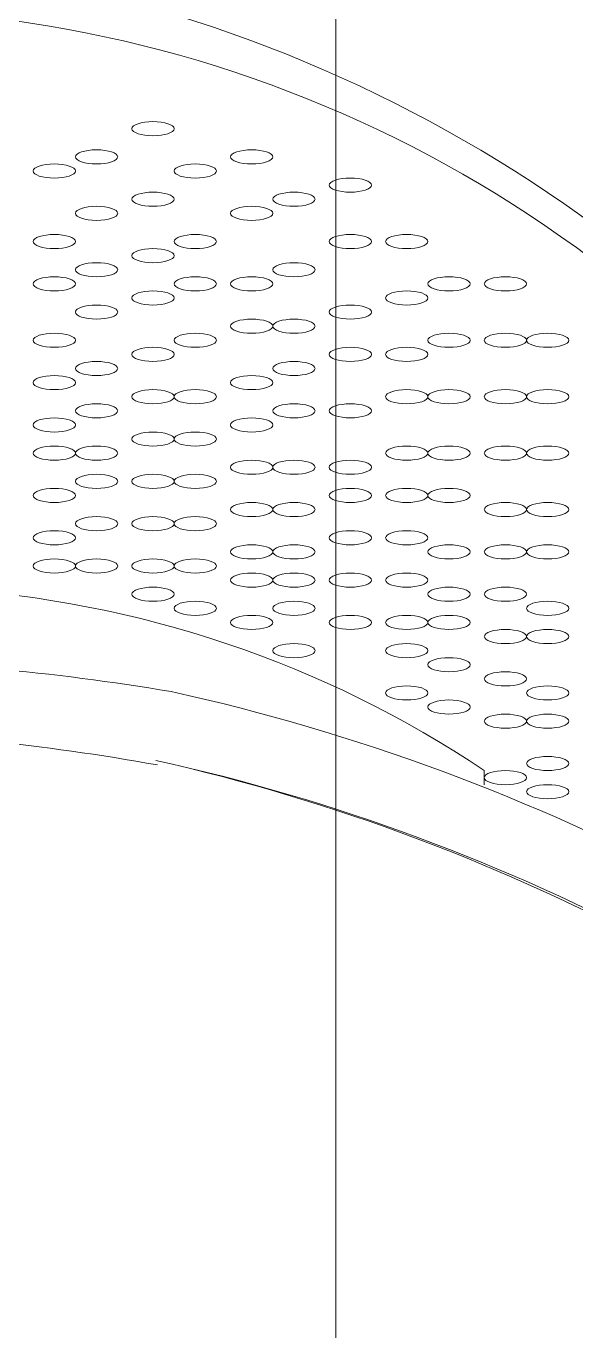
# Model space of a CAD drawing. Header units: metres. Extents: x 29 to 86.9, y -23.2 to 39.7.
# Drawn here: x 75.744 to 75.8394, y -17.1866 to -16.9604 of the extents above; entities that cross this region are included whole.
import ezdxf

# ---------------------------------------------------------------- set-up
doc = ezdxf.new("R2010")
doc.units = ezdxf.units.M
doc.header["$LTSCALE"] = 100
doc.layers.get('0').update_dxf_attribs({"color": 254})
doc.layers.add('Arqui', color=8, linetype='Continuous', lineweight=0)

# ---------------------------------------------------------------- blocks, each defined once
blk = doc.blocks.new('estructura etapa 3')
at = {"layer": 'Arqui'}
blk.add_line((-56.4036, -6655.27921), (-56.4036, -6714.83915), dxfattribs=at)
blk = doc.blocks.new('A$C9582355f')
at = {"layer": 'Arqui'}
for points in [[(46.90515, 6.12621, 0.227858), (46.71269, 6.21637, 0.227858), (46.51976, 6.12621)], [(46.90056, 6.12287, 0.253801), (46.71092, 6.20585, 0.253801), (46.52191, 6.12287)], [(46.74738, 6.10604, -0.133327), (46.84085, 6.07454), (46.84085, 6.07209)], [(46.87823, 6.05428, 0.069043), (46.78651, 6.08823, 0.037024), (46.7246, 6.09393)], [(46.89835, 6.01054, 0.230204), (46.87224, 6.04306, 0.069043), (46.78388, 6.07629, -0.069043), (46.87245, 6.0435, 0.069043), (46.78388, 6.07629)]]:
    blk.add_lwpolyline(points, format="xyb", dxfattribs=at)
blk.add_lwpolyline([(46.78414, 6.07552, 0.037024), (46.72424, 6.08171, -0.037024)], format="xyb", close=True, dxfattribs=at)
for points in [[(46.78338, 6.18704), (46.78135, 6.18704), (46.77971, 6.18649), (46.77971, 6.18581)], [(46.78705, 6.18581), (46.78705, 6.18649), (46.7854, 6.18704), (46.78338, 6.18704)], [(46.77971, 6.18581), (46.77971, 6.18514), (46.78135, 6.18459), (46.78338, 6.18459)], [(46.78338, 6.18459), (46.7854, 6.18459), (46.78705, 6.18514), (46.78705, 6.18581)], [(46.77359, 6.18215), (46.77157, 6.18215), (46.76993, 6.1816), (46.76993, 6.18092)], [(46.76993, 6.18092), (46.76993, 6.18025), (46.77157, 6.1797), (46.77359, 6.1797)], [(46.77726, 6.18092), (46.77726, 6.1816), (46.77562, 6.18215), (46.77359, 6.18215)], [(46.77359, 6.1797), (46.77562, 6.1797), (46.77726, 6.18025), (46.77726, 6.18092)], [(46.8005, 6.18215), (46.79847, 6.18215), (46.79683, 6.1816), (46.79683, 6.18092)], [(46.79683, 6.18092), (46.79683, 6.18025), (46.79847, 6.1797), (46.8005, 6.1797)], [(46.80416, 6.18092), (46.80416, 6.1816), (46.80252, 6.18215), (46.8005, 6.18215)], [(46.8005, 6.1797), (46.80252, 6.1797), (46.80416, 6.18025), (46.80416, 6.18092)], [(46.76626, 6.1797), (46.76423, 6.1797), (46.76259, 6.17915), (46.76259, 6.17848)], [(46.76259, 6.17848), (46.76259, 6.1778), (46.76423, 6.17725), (46.76626, 6.17725)], [(46.76993, 6.17848), (46.76993, 6.17915), (46.76828, 6.1797), (46.76626, 6.1797)], [(46.76626, 6.17725), (46.76828, 6.17725), (46.76993, 6.1778), (46.76993, 6.17848)], [(46.79071, 6.1797), (46.78869, 6.1797), (46.78705, 6.17915), (46.78705, 6.17848)], [(46.78705, 6.17848), (46.78705, 6.1778), (46.78869, 6.17725), (46.79071, 6.17725)], [(46.79438, 6.17848), (46.79438, 6.17915), (46.79274, 6.1797), (46.79071, 6.1797)], [(46.79071, 6.17725), (46.79274, 6.17725), (46.79438, 6.1778), (46.79438, 6.17848)], [(46.81762, 6.17725), (46.81559, 6.17725), (46.81395, 6.17671), (46.81395, 6.17603)], [(46.81395, 6.17603), (46.81395, 6.17536), (46.81559, 6.17481), (46.81762, 6.17481)], [(46.82128, 6.17603), (46.82128, 6.17671), (46.81964, 6.17725), (46.81762, 6.17725)], [(46.81762, 6.17481), (46.81964, 6.17481), (46.82128, 6.17536), (46.82128, 6.17603)], [(46.78338, 6.17481), (46.78135, 6.17481), (46.77971, 6.17426), (46.77971, 6.17359)], [(46.77971, 6.17359), (46.77971, 6.17291), (46.78135, 6.17236), (46.78338, 6.17236)], [(46.78705, 6.17359), (46.78705, 6.17426), (46.7854, 6.17481), (46.78338, 6.17481)], [(46.78338, 6.17236), (46.7854, 6.17236), (46.78705, 6.17291), (46.78705, 6.17359)], [(46.80783, 6.17481), (46.80581, 6.17481), (46.80416, 6.17426), (46.80416, 6.17359)], [(46.80416, 6.17359), (46.80416, 6.17291), (46.80581, 6.17236), (46.80783, 6.17236)], [(46.8115, 6.17359), (46.8115, 6.17426), (46.80986, 6.17481), (46.80783, 6.17481)], [(46.80783, 6.17236), (46.80986, 6.17236), (46.8115, 6.17291), (46.8115, 6.17359)], [(46.77359, 6.17236), (46.77157, 6.17236), (46.76993, 6.17182), (46.76993, 6.17114)], [(46.76993, 6.17114), (46.76993, 6.17046), (46.77157, 6.16992), (46.77359, 6.16992)], [(46.77726, 6.17114), (46.77726, 6.17182), (46.77562, 6.17236), (46.77359, 6.17236)], [(46.77359, 6.16992), (46.77562, 6.16992), (46.77726, 6.17046), (46.77726, 6.17114)], [(46.8005, 6.17236), (46.79847, 6.17236), (46.79683, 6.17182), (46.79683, 6.17114)], [(46.79683, 6.17114), (46.79683, 6.17046), (46.79847, 6.16992), (46.8005, 6.16992)], [(46.80416, 6.17114), (46.80416, 6.17182), (46.80252, 6.17236), (46.8005, 6.17236)], [(46.8005, 6.16992), (46.80252, 6.16992), (46.80416, 6.17046), (46.80416, 6.17114)], [(46.76626, 6.16747), (46.76423, 6.16747), (46.76259, 6.16692), (46.76259, 6.16625)], [(46.76993, 6.16625), (46.76993, 6.16692), (46.76828, 6.16747), (46.76626, 6.16747)], [(46.79071, 6.16747), (46.78869, 6.16747), (46.78705, 6.16692), (46.78705, 6.16625)], [(46.79438, 6.16625), (46.79438, 6.16692), (46.79274, 6.16747), (46.79071, 6.16747)], [(46.81762, 6.16747), (46.81559, 6.16747), (46.81395, 6.16692), (46.81395, 6.16625)], [(46.82128, 6.16625), (46.82128, 6.16692), (46.81964, 6.16747), (46.81762, 6.16747)], [(46.8274, 6.16747), (46.82537, 6.16747), (46.82373, 6.16692), (46.82373, 6.16625)], [(46.83107, 6.16625), (46.83107, 6.16692), (46.82942, 6.16747), (46.8274, 6.16747)], [(46.76259, 6.16625), (46.76259, 6.16557), (46.76423, 6.16503), (46.76626, 6.16503)], [(46.76626, 6.16503), (46.76828, 6.16503), (46.76993, 6.16557), (46.76993, 6.16625)], [(46.78338, 6.16503), (46.78135, 6.16503), (46.77971, 6.16448), (46.77971, 6.1638)], [(46.78705, 6.1638), (46.78705, 6.16448), (46.7854, 6.16503), (46.78338, 6.16503)], [(46.78705, 6.16625), (46.78705, 6.16557), (46.78869, 6.16503), (46.79071, 6.16503)], [(46.79071, 6.16503), (46.79274, 6.16503), (46.79438, 6.16557), (46.79438, 6.16625)], [(46.81395, 6.16625), (46.81395, 6.16557), (46.81559, 6.16503), (46.81762, 6.16503)], [(46.81762, 6.16503), (46.81964, 6.16503), (46.82128, 6.16557), (46.82128, 6.16625)], [(46.82373, 6.16625), (46.82373, 6.16557), (46.82537, 6.16503), (46.8274, 6.16503)], [(46.8274, 6.16503), (46.82942, 6.16503), (46.83107, 6.16557), (46.83107, 6.16625)], [(46.77359, 6.16258), (46.77157, 6.16258), (46.76993, 6.16203), (46.76993, 6.16136)], [(46.77726, 6.16136), (46.77726, 6.16203), (46.77562, 6.16258), (46.77359, 6.16258)], [(46.77971, 6.1638), (46.77971, 6.16313), (46.78135, 6.16258), (46.78338, 6.16258)], [(46.78338, 6.16258), (46.7854, 6.16258), (46.78705, 6.16313), (46.78705, 6.1638)], [(46.80783, 6.16258), (46.80581, 6.16258), (46.80416, 6.16203), (46.80416, 6.16136)], [(46.8115, 6.16136), (46.8115, 6.16203), (46.80986, 6.16258), (46.80783, 6.16258)], [(46.76626, 6.16014), (46.76423, 6.16014), (46.76259, 6.15959), (46.76259, 6.15891)], [(46.76993, 6.15891), (46.76993, 6.15959), (46.76828, 6.16014), (46.76626, 6.16014)], [(46.76993, 6.16136), (46.76993, 6.16068), (46.77157, 6.16014), (46.77359, 6.16014)], [(46.77359, 6.16014), (46.77562, 6.16014), (46.77726, 6.16068), (46.77726, 6.16136)], [(46.79071, 6.16014), (46.78869, 6.16014), (46.78705, 6.15959), (46.78705, 6.15891)], [(46.79438, 6.15891), (46.79438, 6.15959), (46.79274, 6.16014), (46.79071, 6.16014)], [(46.8005, 6.16014), (46.79847, 6.16014), (46.79683, 6.15959), (46.79683, 6.15891)], [(46.80416, 6.15891), (46.80416, 6.15959), (46.80252, 6.16014), (46.8005, 6.16014)], [(46.80416, 6.16136), (46.80416, 6.16068), (46.80581, 6.16014), (46.80783, 6.16014)], [(46.80783, 6.16014), (46.80986, 6.16014), (46.8115, 6.16068), (46.8115, 6.16136)], [(46.83473, 6.16014), (46.83271, 6.16014), (46.83107, 6.15959), (46.83107, 6.15891)], [(46.8384, 6.15891), (46.8384, 6.15959), (46.83676, 6.16014), (46.83473, 6.16014)], [(46.84452, 6.16014), (46.84249, 6.16014), (46.84085, 6.15959), (46.84085, 6.15891)], [(46.84819, 6.15891), (46.84819, 6.15959), (46.84654, 6.16014), (46.84452, 6.16014)], [(46.76259, 6.15891), (46.76259, 6.15824), (46.76423, 6.15769), (46.76626, 6.15769)], [(46.76626, 6.15769), (46.76828, 6.15769), (46.76993, 6.15824), (46.76993, 6.15891)], [(46.78338, 6.15769), (46.78135, 6.15769), (46.77971, 6.15714), (46.77971, 6.15647)], [(46.78705, 6.15647), (46.78705, 6.15714), (46.7854, 6.15769), (46.78338, 6.15769)], [(46.78705, 6.15891), (46.78705, 6.15824), (46.78869, 6.15769), (46.79071, 6.15769)], [(46.79071, 6.15769), (46.79274, 6.15769), (46.79438, 6.15824), (46.79438, 6.15891)], [(46.79683, 6.15891), (46.79683, 6.15824), (46.79847, 6.15769), (46.8005, 6.15769)], [(46.8005, 6.15769), (46.80252, 6.15769), (46.80416, 6.15824), (46.80416, 6.15891)], [(46.8274, 6.15769), (46.82537, 6.15769), (46.82373, 6.15714), (46.82373, 6.15647)], [(46.83107, 6.15647), (46.83107, 6.15714), (46.82942, 6.15769), (46.8274, 6.15769)], [(46.83107, 6.15891), (46.83107, 6.15824), (46.83271, 6.15769), (46.83473, 6.15769)], [(46.83473, 6.15769), (46.83676, 6.15769), (46.8384, 6.15824), (46.8384, 6.15891)], [(46.84085, 6.15891), (46.84085, 6.15824), (46.84249, 6.15769), (46.84452, 6.15769)], [(46.84452, 6.15769), (46.84654, 6.15769), (46.84819, 6.15824), (46.84819, 6.15891)], [(46.77359, 6.15524), (46.77157, 6.15524), (46.76993, 6.1547), (46.76993, 6.15402)], [(46.77726, 6.15402), (46.77726, 6.1547), (46.77562, 6.15524), (46.77359, 6.15524)], [(46.77971, 6.15647), (46.77971, 6.15579), (46.78135, 6.15524), (46.78338, 6.15524)], [(46.78338, 6.15524), (46.7854, 6.15524), (46.78705, 6.15579), (46.78705, 6.15647)], [(46.81762, 6.15524), (46.81559, 6.15524), (46.81395, 6.1547), (46.81395, 6.15402)], [(46.82128, 6.15402), (46.82128, 6.1547), (46.81964, 6.15524), (46.81762, 6.15524)], [(46.82373, 6.15647), (46.82373, 6.15579), (46.82537, 6.15524), (46.8274, 6.15524)], [(46.8274, 6.15524), (46.82942, 6.15524), (46.83107, 6.15579), (46.83107, 6.15647)], [(46.76993, 6.15402), (46.76993, 6.15335), (46.77157, 6.1528), (46.77359, 6.1528)], [(46.77359, 6.1528), (46.77562, 6.1528), (46.77726, 6.15335), (46.77726, 6.15402)], [(46.8005, 6.1528), (46.79847, 6.1528), (46.79683, 6.15225), (46.79683, 6.15158)], [(46.80416, 6.15158), (46.80416, 6.15225), (46.80252, 6.1528), (46.8005, 6.1528)], [(46.80783, 6.1528), (46.80581, 6.1528), (46.80416, 6.15225), (46.80416, 6.15158)], [(46.8115, 6.15158), (46.8115, 6.15225), (46.80986, 6.1528), (46.80783, 6.1528)], [(46.81395, 6.15402), (46.81395, 6.15335), (46.81559, 6.1528), (46.81762, 6.1528)], [(46.81762, 6.1528), (46.81964, 6.1528), (46.82128, 6.15335), (46.82128, 6.15402)], [(46.79683, 6.15158), (46.79683, 6.1509), (46.79847, 6.15035), (46.8005, 6.15035)], [(46.8005, 6.15035), (46.80252, 6.15035), (46.80416, 6.1509), (46.80416, 6.15158)], [(46.80416, 6.15158), (46.80416, 6.1509), (46.80581, 6.15035), (46.80783, 6.15035)], [(46.80783, 6.15035), (46.80986, 6.15035), (46.8115, 6.1509), (46.8115, 6.15158)], [(46.76626, 6.15035), (46.76423, 6.15035), (46.76259, 6.14981), (46.76259, 6.14913)], [(46.76259, 6.14913), (46.76259, 6.14845), (46.76423, 6.14791), (46.76626, 6.14791)], [(46.76993, 6.14913), (46.76993, 6.14981), (46.76828, 6.15035), (46.76626, 6.15035)], [(46.76626, 6.14791), (46.76828, 6.14791), (46.76993, 6.14845), (46.76993, 6.14913)], [(46.79071, 6.15035), (46.78869, 6.15035), (46.78705, 6.14981), (46.78705, 6.14913)], [(46.78705, 6.14913), (46.78705, 6.14845), (46.78869, 6.14791), (46.79071, 6.14791)], [(46.79438, 6.14913), (46.79438, 6.14981), (46.79274, 6.15035), (46.79071, 6.15035)], [(46.79071, 6.14791), (46.79274, 6.14791), (46.79438, 6.14845), (46.79438, 6.14913)], [(46.83473, 6.15035), (46.83271, 6.15035), (46.83107, 6.14981), (46.83107, 6.14913)], [(46.83107, 6.14913), (46.83107, 6.14845), (46.83271, 6.14791), (46.83473, 6.14791)], [(46.8384, 6.14913), (46.8384, 6.14981), (46.83676, 6.15035), (46.83473, 6.15035)], [(46.83473, 6.14791), (46.83676, 6.14791), (46.8384, 6.14845), (46.8384, 6.14913)], [(46.84452, 6.15035), (46.84249, 6.15035), (46.84085, 6.14981), (46.84085, 6.14913)], [(46.84085, 6.14913), (46.84085, 6.14845), (46.84249, 6.14791), (46.84452, 6.14791)], [(46.84819, 6.14913), (46.84819, 6.14981), (46.84654, 6.15035), (46.84452, 6.15035)], [(46.84452, 6.14791), (46.84654, 6.14791), (46.84819, 6.14845), (46.84819, 6.14913)], [(46.85185, 6.15035), (46.84983, 6.15035), (46.84819, 6.14981), (46.84819, 6.14913)], [(46.84819, 6.14913), (46.84819, 6.14845), (46.84983, 6.14791), (46.85185, 6.14791)], [(46.85552, 6.14913), (46.85552, 6.14981), (46.85388, 6.15035), (46.85185, 6.15035)], [(46.85185, 6.14791), (46.85388, 6.14791), (46.85552, 6.14845), (46.85552, 6.14913)], [(46.78338, 6.14791), (46.78135, 6.14791), (46.77971, 6.14736), (46.77971, 6.14668)], [(46.77971, 6.14668), (46.77971, 6.14601), (46.78135, 6.14546), (46.78338, 6.14546)], [(46.78705, 6.14668), (46.78705, 6.14736), (46.7854, 6.14791), (46.78338, 6.14791)], [(46.78338, 6.14546), (46.7854, 6.14546), (46.78705, 6.14601), (46.78705, 6.14668)], [(46.81762, 6.14791), (46.81559, 6.14791), (46.81395, 6.14736), (46.81395, 6.14668)], [(46.81395, 6.14668), (46.81395, 6.14601), (46.81559, 6.14546), (46.81762, 6.14546)], [(46.82128, 6.14668), (46.82128, 6.14736), (46.81964, 6.14791), (46.81762, 6.14791)], [(46.81762, 6.14546), (46.81964, 6.14546), (46.82128, 6.14601), (46.82128, 6.14668)], [(46.8274, 6.14791), (46.82537, 6.14791), (46.82373, 6.14736), (46.82373, 6.14668)], [(46.82373, 6.14668), (46.82373, 6.14601), (46.82537, 6.14546), (46.8274, 6.14546)], [(46.83107, 6.14668), (46.83107, 6.14736), (46.82942, 6.14791), (46.8274, 6.14791)], [(46.8274, 6.14546), (46.82942, 6.14546), (46.83107, 6.14601), (46.83107, 6.14668)], [(46.77359, 6.14546), (46.77157, 6.14546), (46.76993, 6.14491), (46.76993, 6.14424)], [(46.76993, 6.14424), (46.76993, 6.14356), (46.77157, 6.14302), (46.77359, 6.14302)], [(46.77726, 6.14424), (46.77726, 6.14491), (46.77562, 6.14546), (46.77359, 6.14546)], [(46.77359, 6.14302), (46.77562, 6.14302), (46.77726, 6.14356), (46.77726, 6.14424)], [(46.80783, 6.14546), (46.80581, 6.14546), (46.80416, 6.14491), (46.80416, 6.14424)], [(46.80416, 6.14424), (46.80416, 6.14356), (46.80581, 6.14302), (46.80783, 6.14302)], [(46.8115, 6.14424), (46.8115, 6.14491), (46.80986, 6.14546), (46.80783, 6.14546)], [(46.80783, 6.14302), (46.80986, 6.14302), (46.8115, 6.14356), (46.8115, 6.14424)], [(46.76626, 6.14302), (46.76423, 6.14302), (46.76259, 6.14247), (46.76259, 6.14179)], [(46.76259, 6.14179), (46.76259, 6.14112), (46.76423, 6.14057), (46.76626, 6.14057)], [(46.76993, 6.14179), (46.76993, 6.14247), (46.76828, 6.14302), (46.76626, 6.14302)], [(46.76626, 6.14057), (46.76828, 6.14057), (46.76993, 6.14112), (46.76993, 6.14179)], [(46.8005, 6.14302), (46.79847, 6.14302), (46.79683, 6.14247), (46.79683, 6.14179)], [(46.79683, 6.14179), (46.79683, 6.14112), (46.79847, 6.14057), (46.8005, 6.14057)], [(46.80416, 6.14179), (46.80416, 6.14247), (46.80252, 6.14302), (46.8005, 6.14302)], [(46.8005, 6.14057), (46.80252, 6.14057), (46.80416, 6.14112), (46.80416, 6.14179)], [(46.78338, 6.14057), (46.78135, 6.14057), (46.77971, 6.14002), (46.77971, 6.13935)], [(46.77971, 6.13935), (46.77971, 6.13867), (46.78135, 6.13812), (46.78338, 6.13812)], [(46.78705, 6.13935), (46.78705, 6.14002), (46.7854, 6.14057), (46.78338, 6.14057)], [(46.78338, 6.13812), (46.7854, 6.13812), (46.78705, 6.13867), (46.78705, 6.13935)], [(46.79071, 6.14057), (46.78869, 6.14057), (46.78705, 6.14002), (46.78705, 6.13935)], [(46.78705, 6.13935), (46.78705, 6.13867), (46.78869, 6.13812), (46.79071, 6.13812)], [(46.79438, 6.13935), (46.79438, 6.14002), (46.79274, 6.14057), (46.79071, 6.14057)], [(46.79071, 6.13812), (46.79274, 6.13812), (46.79438, 6.13867), (46.79438, 6.13935)], [(46.8274, 6.14057), (46.82537, 6.14057), (46.82373, 6.14002), (46.82373, 6.13935)], [(46.82373, 6.13935), (46.82373, 6.13867), (46.82537, 6.13812), (46.8274, 6.13812)], [(46.83107, 6.13935), (46.83107, 6.14002), (46.82942, 6.14057), (46.8274, 6.14057)], [(46.8274, 6.13812), (46.82942, 6.13812), (46.83107, 6.13867), (46.83107, 6.13935)], [(46.83473, 6.14057), (46.83271, 6.14057), (46.83107, 6.14002), (46.83107, 6.13935)], [(46.83107, 6.13935), (46.83107, 6.13867), (46.83271, 6.13812), (46.83473, 6.13812)], [(46.8384, 6.13935), (46.8384, 6.14002), (46.83676, 6.14057), (46.83473, 6.14057)], [(46.83473, 6.13812), (46.83676, 6.13812), (46.8384, 6.13867), (46.8384, 6.13935)], [(46.84452, 6.14057), (46.84249, 6.14057), (46.84085, 6.14002), (46.84085, 6.13935)], [(46.84085, 6.13935), (46.84085, 6.13867), (46.84249, 6.13812), (46.84452, 6.13812)], [(46.84819, 6.13935), (46.84819, 6.14002), (46.84654, 6.14057), (46.84452, 6.14057)], [(46.84452, 6.13812), (46.84654, 6.13812), (46.84819, 6.13867), (46.84819, 6.13935)], [(46.85185, 6.14057), (46.84983, 6.14057), (46.84819, 6.14002), (46.84819, 6.13935)], [(46.84819, 6.13935), (46.84819, 6.13867), (46.84983, 6.13812), (46.85185, 6.13812)], [(46.85552, 6.13935), (46.85552, 6.14002), (46.85388, 6.14057), (46.85185, 6.14057)], [(46.85185, 6.13812), (46.85388, 6.13812), (46.85552, 6.13867), (46.85552, 6.13935)], [(46.77359, 6.13812), (46.77157, 6.13812), (46.76993, 6.13758), (46.76993, 6.1369)], [(46.77726, 6.1369), (46.77726, 6.13758), (46.77562, 6.13812), (46.77359, 6.13812)], [(46.80783, 6.13812), (46.80581, 6.13812), (46.80416, 6.13758), (46.80416, 6.1369)], [(46.8115, 6.1369), (46.8115, 6.13758), (46.80986, 6.13812), (46.80783, 6.13812)], [(46.81762, 6.13812), (46.81559, 6.13812), (46.81395, 6.13758), (46.81395, 6.1369)], [(46.82128, 6.1369), (46.82128, 6.13758), (46.81964, 6.13812), (46.81762, 6.13812)], [(46.76626, 6.13568), (46.76423, 6.13568), (46.76259, 6.13513), (46.76259, 6.13446)], [(46.76993, 6.13446), (46.76993, 6.13513), (46.76828, 6.13568), (46.76626, 6.13568)], [(46.76993, 6.1369), (46.76993, 6.13623), (46.77157, 6.13568), (46.77359, 6.13568)], [(46.77359, 6.13568), (46.77562, 6.13568), (46.77726, 6.13623), (46.77726, 6.1369)], [(46.8005, 6.13568), (46.79847, 6.13568), (46.79683, 6.13513), (46.79683, 6.13446)], [(46.80416, 6.13446), (46.80416, 6.13513), (46.80252, 6.13568), (46.8005, 6.13568)], [(46.80416, 6.1369), (46.80416, 6.13623), (46.80581, 6.13568), (46.80783, 6.13568)], [(46.80783, 6.13568), (46.80986, 6.13568), (46.8115, 6.13623), (46.8115, 6.1369)], [(46.81395, 6.1369), (46.81395, 6.13623), (46.81559, 6.13568), (46.81762, 6.13568)], [(46.81762, 6.13568), (46.81964, 6.13568), (46.82128, 6.13623), (46.82128, 6.1369)], [(46.76259, 6.13446), (46.76259, 6.13378), (46.76423, 6.13323), (46.76626, 6.13323)], [(46.76626, 6.13323), (46.76828, 6.13323), (46.76993, 6.13378), (46.76993, 6.13446)], [(46.78338, 6.13323), (46.78135, 6.13323), (46.77971, 6.13269), (46.77971, 6.13201)], [(46.78705, 6.13201), (46.78705, 6.13269), (46.7854, 6.13323), (46.78338, 6.13323)], [(46.79071, 6.13323), (46.78869, 6.13323), (46.78705, 6.13269), (46.78705, 6.13201)], [(46.79438, 6.13201), (46.79438, 6.13269), (46.79274, 6.13323), (46.79071, 6.13323)], [(46.79683, 6.13446), (46.79683, 6.13378), (46.79847, 6.13323), (46.8005, 6.13323)], [(46.8005, 6.13323), (46.80252, 6.13323), (46.80416, 6.13378), (46.80416, 6.13446)], [(46.76626, 6.13079), (46.76423, 6.13079), (46.76259, 6.13024), (46.76259, 6.12957)], [(46.76993, 6.12957), (46.76993, 6.13024), (46.76828, 6.13079), (46.76626, 6.13079)], [(46.77359, 6.13079), (46.77157, 6.13079), (46.76993, 6.13024), (46.76993, 6.12957)], [(46.77726, 6.12957), (46.77726, 6.13024), (46.77562, 6.13079), (46.77359, 6.13079)], [(46.77971, 6.13201), (46.77971, 6.13134), (46.78135, 6.13079), (46.78338, 6.13079)], [(46.78338, 6.13079), (46.7854, 6.13079), (46.78705, 6.13134), (46.78705, 6.13201)], [(46.78705, 6.13201), (46.78705, 6.13134), (46.78869, 6.13079), (46.79071, 6.13079)], [(46.79071, 6.13079), (46.79274, 6.13079), (46.79438, 6.13134), (46.79438, 6.13201)], [(46.8274, 6.13079), (46.82537, 6.13079), (46.82373, 6.13024), (46.82373, 6.12957)], [(46.83107, 6.12957), (46.83107, 6.13024), (46.82942, 6.13079), (46.8274, 6.13079)], [(46.83473, 6.13079), (46.83271, 6.13079), (46.83107, 6.13024), (46.83107, 6.12957)], [(46.8384, 6.12957), (46.8384, 6.13024), (46.83676, 6.13079), (46.83473, 6.13079)], [(46.84452, 6.13079), (46.84249, 6.13079), (46.84085, 6.13024), (46.84085, 6.12957)], [(46.84819, 6.12957), (46.84819, 6.13024), (46.84654, 6.13079), (46.84452, 6.13079)], [(46.85185, 6.13079), (46.84983, 6.13079), (46.84819, 6.13024), (46.84819, 6.12957)], [(46.85552, 6.12957), (46.85552, 6.13024), (46.85388, 6.13079), (46.85185, 6.13079)], [(46.76259, 6.12957), (46.76259, 6.12889), (46.76423, 6.12834), (46.76626, 6.12834)], [(46.76626, 6.12834), (46.76828, 6.12834), (46.76993, 6.12889), (46.76993, 6.12957)], [(46.76993, 6.12957), (46.76993, 6.12889), (46.77157, 6.12834), (46.77359, 6.12834)], [(46.77359, 6.12834), (46.77562, 6.12834), (46.77726, 6.12889), (46.77726, 6.12957)], [(46.8005, 6.12834), (46.79847, 6.12834), (46.79683, 6.12779), (46.79683, 6.12712)], [(46.80416, 6.12712), (46.80416, 6.12779), (46.80252, 6.12834), (46.8005, 6.12834)], [(46.80783, 6.12834), (46.80581, 6.12834), (46.80416, 6.12779), (46.80416, 6.12712)], [(46.8115, 6.12712), (46.8115, 6.12779), (46.80986, 6.12834), (46.80783, 6.12834)], [(46.81762, 6.12834), (46.81559, 6.12834), (46.81395, 6.12779), (46.81395, 6.12712)], [(46.82128, 6.12712), (46.82128, 6.12779), (46.81964, 6.12834), (46.81762, 6.12834)], [(46.82373, 6.12957), (46.82373, 6.12889), (46.82537, 6.12834), (46.8274, 6.12834)], [(46.8274, 6.12834), (46.82942, 6.12834), (46.83107, 6.12889), (46.83107, 6.12957)], [(46.83107, 6.12957), (46.83107, 6.12889), (46.83271, 6.12834), (46.83473, 6.12834)], [(46.83473, 6.12834), (46.83676, 6.12834), (46.8384, 6.12889), (46.8384, 6.12957)], [(46.84085, 6.12957), (46.84085, 6.12889), (46.84249, 6.12834), (46.84452, 6.12834)], [(46.84452, 6.12834), (46.84654, 6.12834), (46.84819, 6.12889), (46.84819, 6.12957)], [(46.84819, 6.12957), (46.84819, 6.12889), (46.84983, 6.12834), (46.85185, 6.12834)], [(46.85185, 6.12834), (46.85388, 6.12834), (46.85552, 6.12889), (46.85552, 6.12957)], [(46.77359, 6.1259), (46.77157, 6.1259), (46.76993, 6.12535), (46.76993, 6.12467)], [(46.77726, 6.12467), (46.77726, 6.12535), (46.77562, 6.1259), (46.77359, 6.1259)], [(46.78338, 6.1259), (46.78135, 6.1259), (46.77971, 6.12535), (46.77971, 6.12467)], [(46.78705, 6.12467), (46.78705, 6.12535), (46.7854, 6.1259), (46.78338, 6.1259)], [(46.79071, 6.1259), (46.78869, 6.1259), (46.78705, 6.12535), (46.78705, 6.12467)], [(46.79438, 6.12467), (46.79438, 6.12535), (46.79274, 6.1259), (46.79071, 6.1259)], [(46.79683, 6.12712), (46.79683, 6.12644), (46.79847, 6.1259), (46.8005, 6.1259)], [(46.8005, 6.1259), (46.80252, 6.1259), (46.80416, 6.12644), (46.80416, 6.12712)], [(46.80416, 6.12712), (46.80416, 6.12644), (46.80581, 6.1259), (46.80783, 6.1259)], [(46.80783, 6.1259), (46.80986, 6.1259), (46.8115, 6.12644), (46.8115, 6.12712)], [(46.81395, 6.12712), (46.81395, 6.12644), (46.81559, 6.1259), (46.81762, 6.1259)], [(46.81762, 6.1259), (46.81964, 6.1259), (46.82128, 6.12644), (46.82128, 6.12712)], [(46.76626, 6.12345), (46.76423, 6.12345), (46.76259, 6.1229), (46.76259, 6.12223)], [(46.76993, 6.12223), (46.76993, 6.1229), (46.76828, 6.12345), (46.76626, 6.12345)], [(46.76993, 6.12467), (46.76993, 6.124), (46.77157, 6.12345), (46.77359, 6.12345)], [(46.77359, 6.12345), (46.77562, 6.12345), (46.77726, 6.124), (46.77726, 6.12467)], [(46.77971, 6.12467), (46.77971, 6.124), (46.78135, 6.12345), (46.78338, 6.12345)], [(46.78338, 6.12345), (46.7854, 6.12345), (46.78705, 6.124), (46.78705, 6.12467)], [(46.78705, 6.12467), (46.78705, 6.124), (46.78869, 6.12345), (46.79071, 6.12345)], [(46.79071, 6.12345), (46.79274, 6.12345), (46.79438, 6.124), (46.79438, 6.12467)], [(46.81762, 6.12345), (46.81559, 6.12345), (46.81395, 6.1229), (46.81395, 6.12223)], [(46.82128, 6.12223), (46.82128, 6.1229), (46.81964, 6.12345), (46.81762, 6.12345)], [(46.8274, 6.12345), (46.82537, 6.12345), (46.82373, 6.1229), (46.82373, 6.12223)], [(46.83107, 6.12223), (46.83107, 6.1229), (46.82942, 6.12345), (46.8274, 6.12345)], [(46.83473, 6.12345), (46.83271, 6.12345), (46.83107, 6.1229), (46.83107, 6.12223)], [(46.8384, 6.12223), (46.8384, 6.1229), (46.83676, 6.12345), (46.83473, 6.12345)], [(46.76259, 6.12223), (46.76259, 6.12155), (46.76423, 6.12101), (46.76626, 6.12101)], [(46.76626, 6.12101), (46.76828, 6.12101), (46.76993, 6.12155), (46.76993, 6.12223)], [(46.81395, 6.12223), (46.81395, 6.12155), (46.81559, 6.12101), (46.81762, 6.12101)], [(46.81762, 6.12101), (46.81964, 6.12101), (46.82128, 6.12155), (46.82128, 6.12223)], [(46.82373, 6.12223), (46.82373, 6.12155), (46.82537, 6.12101), (46.8274, 6.12101)], [(46.8274, 6.12101), (46.82942, 6.12101), (46.83107, 6.12155), (46.83107, 6.12223)], [(46.83107, 6.12223), (46.83107, 6.12155), (46.83271, 6.12101), (46.83473, 6.12101)], [(46.83473, 6.12101), (46.83676, 6.12101), (46.8384, 6.12155), (46.8384, 6.12223)], [(46.8005, 6.12101), (46.79847, 6.12101), (46.79683, 6.12046), (46.79683, 6.11978)], [(46.79683, 6.11978), (46.79683, 6.11911), (46.79847, 6.11856), (46.8005, 6.11856)], [(46.80416, 6.11978), (46.80416, 6.12046), (46.80252, 6.12101), (46.8005, 6.12101)], [(46.8005, 6.11856), (46.80252, 6.11856), (46.80416, 6.11911), (46.80416, 6.11978)], [(46.80783, 6.12101), (46.80581, 6.12101), (46.80416, 6.12046), (46.80416, 6.11978)], [(46.80416, 6.11978), (46.80416, 6.11911), (46.80581, 6.11856), (46.80783, 6.11856)], [(46.8115, 6.11978), (46.8115, 6.12046), (46.80986, 6.12101), (46.80783, 6.12101)], [(46.80783, 6.11856), (46.80986, 6.11856), (46.8115, 6.11911), (46.8115, 6.11978)], [(46.84452, 6.12101), (46.84249, 6.12101), (46.84085, 6.12046), (46.84085, 6.11978)], [(46.84085, 6.11978), (46.84085, 6.11911), (46.84249, 6.11856), (46.84452, 6.11856)], [(46.84819, 6.11978), (46.84819, 6.12046), (46.84654, 6.12101), (46.84452, 6.12101)], [(46.84452, 6.11856), (46.84654, 6.11856), (46.84819, 6.11911), (46.84819, 6.11978)], [(46.85185, 6.12101), (46.84983, 6.12101), (46.84819, 6.12046), (46.84819, 6.11978)], [(46.84819, 6.11978), (46.84819, 6.11911), (46.84983, 6.11856), (46.85185, 6.11856)], [(46.85552, 6.11978), (46.85552, 6.12046), (46.85388, 6.12101), (46.85185, 6.12101)], [(46.85185, 6.11856), (46.85388, 6.11856), (46.85552, 6.11911), (46.85552, 6.11978)], [(46.77359, 6.11856), (46.77157, 6.11856), (46.76993, 6.11801), (46.76993, 6.11734)], [(46.76993, 6.11734), (46.76993, 6.11666), (46.77157, 6.11611), (46.77359, 6.11611)], [(46.77726, 6.11734), (46.77726, 6.11801), (46.77562, 6.11856), (46.77359, 6.11856)], [(46.77359, 6.11611), (46.77562, 6.11611), (46.77726, 6.11666), (46.77726, 6.11734)], [(46.78338, 6.11856), (46.78135, 6.11856), (46.77971, 6.11801), (46.77971, 6.11734)], [(46.77971, 6.11734), (46.77971, 6.11666), (46.78135, 6.11611), (46.78338, 6.11611)], [(46.78705, 6.11734), (46.78705, 6.11801), (46.7854, 6.11856), (46.78338, 6.11856)], [(46.78338, 6.11611), (46.7854, 6.11611), (46.78705, 6.11666), (46.78705, 6.11734)], [(46.79071, 6.11856), (46.78869, 6.11856), (46.78705, 6.11801), (46.78705, 6.11734)], [(46.78705, 6.11734), (46.78705, 6.11666), (46.78869, 6.11611), (46.79071, 6.11611)], [(46.79438, 6.11734), (46.79438, 6.11801), (46.79274, 6.11856), (46.79071, 6.11856)], [(46.79071, 6.11611), (46.79274, 6.11611), (46.79438, 6.11666), (46.79438, 6.11734)], [(46.76626, 6.11611), (46.76423, 6.11611), (46.76259, 6.11557), (46.76259, 6.11489)], [(46.76259, 6.11489), (46.76259, 6.11422), (46.76423, 6.11367), (46.76626, 6.11367)], [(46.76993, 6.11489), (46.76993, 6.11557), (46.76828, 6.11611), (46.76626, 6.11611)], [(46.76626, 6.11367), (46.76828, 6.11367), (46.76993, 6.11422), (46.76993, 6.11489)], [(46.81762, 6.11611), (46.81559, 6.11611), (46.81395, 6.11557), (46.81395, 6.11489)], [(46.81395, 6.11489), (46.81395, 6.11422), (46.81559, 6.11367), (46.81762, 6.11367)], [(46.82128, 6.11489), (46.82128, 6.11557), (46.81964, 6.11611), (46.81762, 6.11611)], [(46.81762, 6.11367), (46.81964, 6.11367), (46.82128, 6.11422), (46.82128, 6.11489)], [(46.8274, 6.11611), (46.82537, 6.11611), (46.82373, 6.11557), (46.82373, 6.11489)], [(46.82373, 6.11489), (46.82373, 6.11422), (46.82537, 6.11367), (46.8274, 6.11367)], [(46.83107, 6.11489), (46.83107, 6.11557), (46.82942, 6.11611), (46.8274, 6.11611)], [(46.8274, 6.11367), (46.82942, 6.11367), (46.83107, 6.11422), (46.83107, 6.11489)], [(46.8005, 6.11367), (46.79847, 6.11367), (46.79683, 6.11312), (46.79683, 6.11245)], [(46.79683, 6.11245), (46.79683, 6.11177), (46.79847, 6.11122), (46.8005, 6.11122)], [(46.80416, 6.11245), (46.80416, 6.11312), (46.80252, 6.11367), (46.8005, 6.11367)], [(46.8005, 6.11122), (46.80252, 6.11122), (46.80416, 6.11177), (46.80416, 6.11245)], [(46.80783, 6.11367), (46.80581, 6.11367), (46.80416, 6.11312), (46.80416, 6.11245)], [(46.80416, 6.11245), (46.80416, 6.11177), (46.80581, 6.11122), (46.80783, 6.11122)], [(46.8115, 6.11245), (46.8115, 6.11312), (46.80986, 6.11367), (46.80783, 6.11367)], [(46.80783, 6.11122), (46.80986, 6.11122), (46.8115, 6.11177), (46.8115, 6.11245)], [(46.83473, 6.11367), (46.83271, 6.11367), (46.83107, 6.11312), (46.83107, 6.11245)], [(46.83107, 6.11245), (46.83107, 6.11177), (46.83271, 6.11122), (46.83473, 6.11122)], [(46.8384, 6.11245), (46.8384, 6.11312), (46.83676, 6.11367), (46.83473, 6.11367)], [(46.83473, 6.11122), (46.83676, 6.11122), (46.8384, 6.11177), (46.8384, 6.11245)], [(46.84452, 6.11367), (46.84249, 6.11367), (46.84085, 6.11312), (46.84085, 6.11245)], [(46.84085, 6.11245), (46.84085, 6.11177), (46.84249, 6.11122), (46.84452, 6.11122)], [(46.84819, 6.11245), (46.84819, 6.11312), (46.84654, 6.11367), (46.84452, 6.11367)], [(46.84452, 6.11122), (46.84654, 6.11122), (46.84819, 6.11177), (46.84819, 6.11245)], [(46.85185, 6.11367), (46.84983, 6.11367), (46.84819, 6.11312), (46.84819, 6.11245)], [(46.84819, 6.11245), (46.84819, 6.11177), (46.84983, 6.11122), (46.85185, 6.11122)], [(46.85552, 6.11245), (46.85552, 6.11312), (46.85388, 6.11367), (46.85185, 6.11367)], [(46.85185, 6.11122), (46.85388, 6.11122), (46.85552, 6.11177), (46.85552, 6.11245)], [(46.76626, 6.11122), (46.76423, 6.11122), (46.76259, 6.11068), (46.76259, 6.11)], [(46.76259, 6.11), (46.76259, 6.10932), (46.76423, 6.10878), (46.76626, 6.10878)], [(46.76993, 6.11), (46.76993, 6.11068), (46.76828, 6.11122), (46.76626, 6.11122)], [(46.76626, 6.10878), (46.76828, 6.10878), (46.76993, 6.10932), (46.76993, 6.11)], [(46.77359, 6.11122), (46.77157, 6.11122), (46.76993, 6.11068), (46.76993, 6.11)], [(46.76993, 6.11), (46.76993, 6.10932), (46.77157, 6.10878), (46.77359, 6.10878)], [(46.77726, 6.11), (46.77726, 6.11068), (46.77562, 6.11122), (46.77359, 6.11122)], [(46.77359, 6.10878), (46.77562, 6.10878), (46.77726, 6.10932), (46.77726, 6.11)], [(46.78338, 6.11122), (46.78135, 6.11122), (46.77971, 6.11068), (46.77971, 6.11)], [(46.77971, 6.11), (46.77971, 6.10932), (46.78135, 6.10878), (46.78338, 6.10878)], [(46.78705, 6.11), (46.78705, 6.11068), (46.7854, 6.11122), (46.78338, 6.11122)], [(46.78338, 6.10878), (46.7854, 6.10878), (46.78705, 6.10932), (46.78705, 6.11)], [(46.79071, 6.11122), (46.78869, 6.11122), (46.78705, 6.11068), (46.78705, 6.11)], [(46.78705, 6.11), (46.78705, 6.10932), (46.78869, 6.10878), (46.79071, 6.10878)], [(46.79438, 6.11), (46.79438, 6.11068), (46.79274, 6.11122), (46.79071, 6.11122)], [(46.79071, 6.10878), (46.79274, 6.10878), (46.79438, 6.10932), (46.79438, 6.11)], [(46.8005, 6.10878), (46.79847, 6.10878), (46.79683, 6.10823), (46.79683, 6.10755)], [(46.79683, 6.10755), (46.79683, 6.10688), (46.79847, 6.10633), (46.8005, 6.10633)], [(46.80416, 6.10755), (46.80416, 6.10823), (46.80252, 6.10878), (46.8005, 6.10878)], [(46.8005, 6.10633), (46.80252, 6.10633), (46.80416, 6.10688), (46.80416, 6.10755)], [(46.80783, 6.10878), (46.80581, 6.10878), (46.80416, 6.10823), (46.80416, 6.10755)], [(46.80416, 6.10755), (46.80416, 6.10688), (46.80581, 6.10633), (46.80783, 6.10633)], [(46.8115, 6.10755), (46.8115, 6.10823), (46.80986, 6.10878), (46.80783, 6.10878)], [(46.80783, 6.10633), (46.80986, 6.10633), (46.8115, 6.10688), (46.8115, 6.10755)], [(46.81762, 6.10878), (46.81559, 6.10878), (46.81395, 6.10823), (46.81395, 6.10755)], [(46.81395, 6.10755), (46.81395, 6.10688), (46.81559, 6.10633), (46.81762, 6.10633)], [(46.82128, 6.10755), (46.82128, 6.10823), (46.81964, 6.10878), (46.81762, 6.10878)], [(46.81762, 6.10633), (46.81964, 6.10633), (46.82128, 6.10688), (46.82128, 6.10755)], [(46.8274, 6.10878), (46.82537, 6.10878), (46.82373, 6.10823), (46.82373, 6.10755)], [(46.82373, 6.10755), (46.82373, 6.10688), (46.82537, 6.10633), (46.8274, 6.10633)], [(46.83107, 6.10755), (46.83107, 6.10823), (46.82942, 6.10878), (46.8274, 6.10878)], [(46.8274, 6.10633), (46.82942, 6.10633), (46.83107, 6.10688), (46.83107, 6.10755)], [(46.78338, 6.10633), (46.78135, 6.10633), (46.77971, 6.10578), (46.77971, 6.10511)], [(46.78705, 6.10511), (46.78705, 6.10578), (46.7854, 6.10633), (46.78338, 6.10633)], [(46.83473, 6.10633), (46.83271, 6.10633), (46.83107, 6.10578), (46.83107, 6.10511)], [(46.8384, 6.10511), (46.8384, 6.10578), (46.83676, 6.10633), (46.83473, 6.10633)], [(46.84452, 6.10633), (46.84249, 6.10633), (46.84085, 6.10578), (46.84085, 6.10511)], [(46.84819, 6.10511), (46.84819, 6.10578), (46.84654, 6.10633), (46.84452, 6.10633)], [(46.77971, 6.10511), (46.77971, 6.10443), (46.78135, 6.10389), (46.78338, 6.10389)], [(46.78338, 6.10389), (46.7854, 6.10389), (46.78705, 6.10443), (46.78705, 6.10511)], [(46.79071, 6.10389), (46.78869, 6.10389), (46.78705, 6.10334), (46.78705, 6.10266)], [(46.79438, 6.10266), (46.79438, 6.10334), (46.79274, 6.10389), (46.79071, 6.10389)], [(46.80783, 6.10389), (46.80581, 6.10389), (46.80416, 6.10334), (46.80416, 6.10266)], [(46.8115, 6.10266), (46.8115, 6.10334), (46.80986, 6.10389), (46.80783, 6.10389)], [(46.83107, 6.10511), (46.83107, 6.10443), (46.83271, 6.10389), (46.83473, 6.10389)], [(46.83473, 6.10389), (46.83676, 6.10389), (46.8384, 6.10443), (46.8384, 6.10511)], [(46.84085, 6.10511), (46.84085, 6.10443), (46.84249, 6.10389), (46.84452, 6.10389)], [(46.84452, 6.10389), (46.84654, 6.10389), (46.84819, 6.10443), (46.84819, 6.10511)], [(46.85185, 6.10389), (46.84983, 6.10389), (46.84819, 6.10334), (46.84819, 6.10266)], [(46.85552, 6.10266), (46.85552, 6.10334), (46.85388, 6.10389), (46.85185, 6.10389)], [(46.78705, 6.10266), (46.78705, 6.10199), (46.78869, 6.10144), (46.79071, 6.10144)], [(46.79071, 6.10144), (46.79274, 6.10144), (46.79438, 6.10199), (46.79438, 6.10266)], [(46.8005, 6.10144), (46.79847, 6.10144), (46.79683, 6.10089), (46.79683, 6.10022)], [(46.80416, 6.10022), (46.80416, 6.10089), (46.80252, 6.10144), (46.8005, 6.10144)], [(46.80416, 6.10266), (46.80416, 6.10199), (46.80581, 6.10144), (46.80783, 6.10144)], [(46.80783, 6.10144), (46.80986, 6.10144), (46.8115, 6.10199), (46.8115, 6.10266)], [(46.81762, 6.10144), (46.81559, 6.10144), (46.81395, 6.10089), (46.81395, 6.10022)], [(46.82128, 6.10022), (46.82128, 6.10089), (46.81964, 6.10144), (46.81762, 6.10144)], [(46.8274, 6.10144), (46.82537, 6.10144), (46.82373, 6.10089), (46.82373, 6.10022)], [(46.83107, 6.10022), (46.83107, 6.10089), (46.82942, 6.10144), (46.8274, 6.10144)], [(46.83473, 6.10144), (46.83271, 6.10144), (46.83107, 6.10089), (46.83107, 6.10022)], [(46.8384, 6.10022), (46.8384, 6.10089), (46.83676, 6.10144), (46.83473, 6.10144)], [(46.84819, 6.10266), (46.84819, 6.10199), (46.84983, 6.10144), (46.85185, 6.10144)], [(46.85185, 6.10144), (46.85388, 6.10144), (46.85552, 6.10199), (46.85552, 6.10266)], [(46.79683, 6.10022), (46.79683, 6.09954), (46.79847, 6.099), (46.8005, 6.099)], [(46.8005, 6.099), (46.80252, 6.099), (46.80416, 6.09954), (46.80416, 6.10022)], [(46.81395, 6.10022), (46.81395, 6.09954), (46.81559, 6.099), (46.81762, 6.099)], [(46.81762, 6.099), (46.81964, 6.099), (46.82128, 6.09954), (46.82128, 6.10022)], [(46.82373, 6.10022), (46.82373, 6.09954), (46.82537, 6.099), (46.8274, 6.099)], [(46.8274, 6.099), (46.82942, 6.099), (46.83107, 6.09954), (46.83107, 6.10022)], [(46.83107, 6.10022), (46.83107, 6.09954), (46.83271, 6.099), (46.83473, 6.099)], [(46.83473, 6.099), (46.83676, 6.099), (46.8384, 6.09954), (46.8384, 6.10022)], [(46.84452, 6.099), (46.84249, 6.099), (46.84085, 6.09845), (46.84085, 6.09777)], [(46.84819, 6.09777), (46.84819, 6.09845), (46.84654, 6.099), (46.84452, 6.099)], [(46.85185, 6.099), (46.84983, 6.099), (46.84819, 6.09845), (46.84819, 6.09777)], [(46.85552, 6.09777), (46.85552, 6.09845), (46.85388, 6.099), (46.85185, 6.099)], [(46.80783, 6.09655), (46.80581, 6.09655), (46.80416, 6.096), (46.80416, 6.09533)], [(46.8115, 6.09533), (46.8115, 6.096), (46.80986, 6.09655), (46.80783, 6.09655)], [(46.8274, 6.09655), (46.82537, 6.09655), (46.82373, 6.096), (46.82373, 6.09533)], [(46.83107, 6.09533), (46.83107, 6.096), (46.82942, 6.09655), (46.8274, 6.09655)], [(46.84085, 6.09777), (46.84085, 6.0971), (46.84249, 6.09655), (46.84452, 6.09655)], [(46.84452, 6.09655), (46.84654, 6.09655), (46.84819, 6.0971), (46.84819, 6.09777)], [(46.84819, 6.09777), (46.84819, 6.0971), (46.84983, 6.09655), (46.85185, 6.09655)], [(46.85185, 6.09655), (46.85388, 6.09655), (46.85552, 6.0971), (46.85552, 6.09777)], [(46.80416, 6.09533), (46.80416, 6.09465), (46.80581, 6.0941), (46.80783, 6.0941)], [(46.80783, 6.0941), (46.80986, 6.0941), (46.8115, 6.09465), (46.8115, 6.09533)], [(46.82373, 6.09533), (46.82373, 6.09465), (46.82537, 6.0941), (46.8274, 6.0941)], [(46.8274, 6.0941), (46.82942, 6.0941), (46.83107, 6.09465), (46.83107, 6.09533)], [(46.83473, 6.0941), (46.83271, 6.0941), (46.83107, 6.09356), (46.83107, 6.09288)], [(46.8384, 6.09288), (46.8384, 6.09356), (46.83676, 6.0941), (46.83473, 6.0941)], [(46.83107, 6.09288), (46.83107, 6.09221), (46.83271, 6.09166), (46.83473, 6.09166)], [(46.83473, 6.09166), (46.83676, 6.09166), (46.8384, 6.09221), (46.8384, 6.09288)], [(46.84452, 6.09166), (46.84249, 6.09166), (46.84085, 6.09111), (46.84085, 6.09044)], [(46.84085, 6.09044), (46.84085, 6.08976), (46.84249, 6.08921), (46.84452, 6.08921)], [(46.84819, 6.09044), (46.84819, 6.09111), (46.84654, 6.09166), (46.84452, 6.09166)], [(46.84452, 6.08921), (46.84654, 6.08921), (46.84819, 6.08976), (46.84819, 6.09044)], [(46.8274, 6.08921), (46.82537, 6.08921), (46.82373, 6.08867), (46.82373, 6.08799)], [(46.82373, 6.08799), (46.82373, 6.08731), (46.82537, 6.08677), (46.8274, 6.08677)], [(46.83107, 6.08799), (46.83107, 6.08867), (46.82942, 6.08921), (46.8274, 6.08921)], [(46.8274, 6.08677), (46.82942, 6.08677), (46.83107, 6.08731), (46.83107, 6.08799)], [(46.85185, 6.08921), (46.84983, 6.08921), (46.84819, 6.08867), (46.84819, 6.08799)], [(46.84819, 6.08799), (46.84819, 6.08731), (46.84983, 6.08677), (46.85185, 6.08677)], [(46.85552, 6.08799), (46.85552, 6.08867), (46.85388, 6.08921), (46.85185, 6.08921)], [(46.85185, 6.08677), (46.85388, 6.08677), (46.85552, 6.08731), (46.85552, 6.08799)], [(46.83473, 6.08677), (46.83271, 6.08677), (46.83107, 6.08622), (46.83107, 6.08554)], [(46.83107, 6.08554), (46.83107, 6.08487), (46.83271, 6.08432), (46.83473, 6.08432)], [(46.8384, 6.08554), (46.8384, 6.08622), (46.83676, 6.08677), (46.83473, 6.08677)], [(46.83473, 6.08432), (46.83676, 6.08432), (46.8384, 6.08487), (46.8384, 6.08554)], [(46.84452, 6.08432), (46.84249, 6.08432), (46.84085, 6.08377), (46.84085, 6.0831)], [(46.84085, 6.0831), (46.84085, 6.08242), (46.84249, 6.08188), (46.84452, 6.08188)], [(46.84819, 6.0831), (46.84819, 6.08377), (46.84654, 6.08432), (46.84452, 6.08432)], [(46.84452, 6.08188), (46.84654, 6.08188), (46.84819, 6.08242), (46.84819, 6.0831)], [(46.85185, 6.08432), (46.84983, 6.08432), (46.84819, 6.08377), (46.84819, 6.0831)], [(46.84819, 6.0831), (46.84819, 6.08242), (46.84983, 6.08188), (46.85185, 6.08188)], [(46.85552, 6.0831), (46.85552, 6.08377), (46.85388, 6.08432), (46.85185, 6.08432)], [(46.85185, 6.08188), (46.85388, 6.08188), (46.85552, 6.08242), (46.85552, 6.0831)], [(46.85185, 6.07698), (46.84983, 6.07698), (46.84819, 6.07644), (46.84819, 6.07576)], [(46.85552, 6.07576), (46.85552, 6.07644), (46.85388, 6.07698), (46.85185, 6.07698)], [(46.84452, 6.07454), (46.84249, 6.07454), (46.84085, 6.07399), (46.84085, 6.07332)], [(46.84819, 6.07332), (46.84819, 6.07399), (46.84654, 6.07454), (46.84452, 6.07454)], [(46.84819, 6.07576), (46.84819, 6.07509), (46.84983, 6.07454), (46.85185, 6.07454)], [(46.85185, 6.07454), (46.85388, 6.07454), (46.85552, 6.07509), (46.85552, 6.07576)], [(46.84085, 6.07332), (46.84085, 6.07264), (46.84249, 6.07209), (46.84452, 6.07209)], [(46.84452, 6.07209), (46.84654, 6.07209), (46.84819, 6.07264), (46.84819, 6.07332)], [(46.85185, 6.07209), (46.84983, 6.07209), (46.84819, 6.07155), (46.84819, 6.07087)], [(46.85552, 6.07087), (46.85552, 6.07155), (46.85388, 6.07209), (46.85185, 6.07209)], [(46.84819, 6.07087), (46.84819, 6.0702), (46.84983, 6.06965), (46.85185, 6.06965)], [(46.85185, 6.06965), (46.85388, 6.06965), (46.85552, 6.0702), (46.85552, 6.07087)]]:
    blk.add_open_spline(points, degree=3, dxfattribs=at)
blk.add_blockref('estructura etapa 3', (103.2187, 6714.91415), dxfattribs=at)

msp = doc.modelspace()

# ---------------------------------------------------------------- block references
msp.add_blockref('A$C9582355f', (28.98266, -23.16397))

doc.saveas('drawing.dxf')
